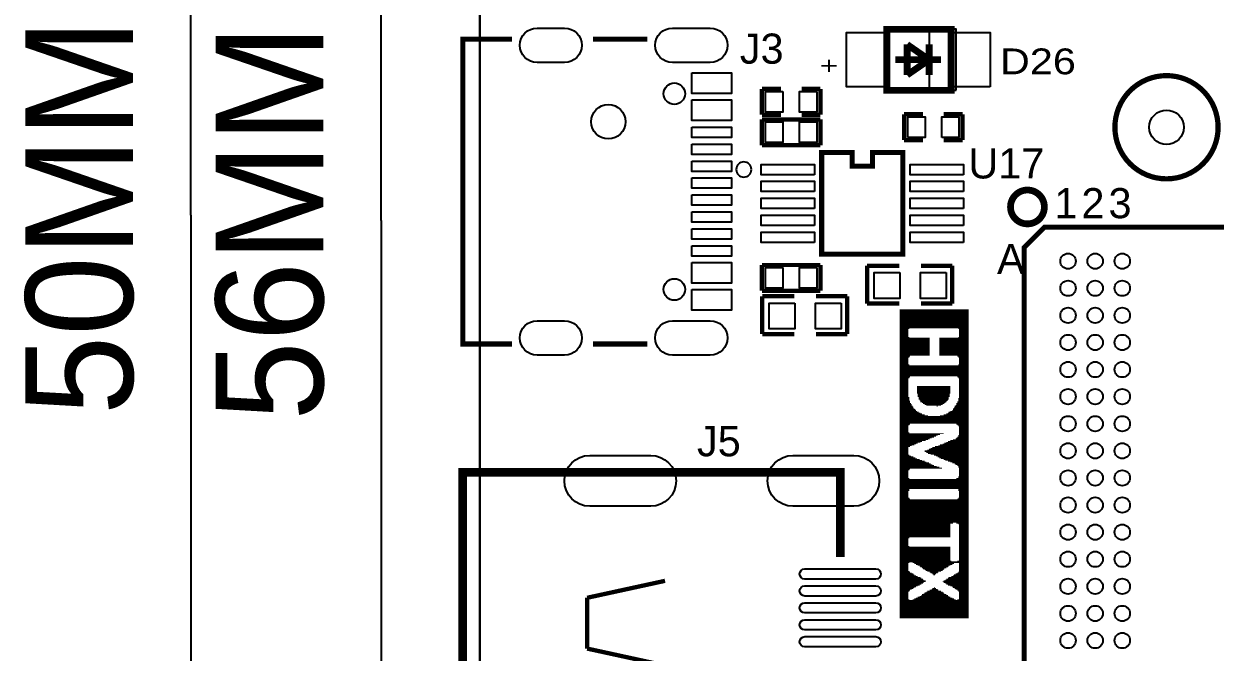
# Model space of a CAD drawing. Extents: x -38 to 87, y 0 to 70.
# Drawn here: x -13.46 to 21.72, y 18.45 to 37 of the extents above; entities that cross this region are included whole.
import ezdxf

# ---------------------------------------------------------------- set-up
doc = ezdxf.new("R2010")
doc.units = 0
for name, color, linetype in [('BG_DIMENSION', 40, 'CONTINUOUS'), ('BG_OUTLINE', 7, 'CONTINUOUS'), ('BG_SILKSCREEN_TOP', 2, 'CONTINUOUS'), ('PG_SILKSCREEN_TOP', 2, 'CONTINUOUS'), ('PIN_TOP', 1, 'CONTINUOUS'), ('RD_SILKSCREEN_TOP', 177, 'CONTINUOUS')]:
    doc.layers.add(name, color=color, linetype=linetype)

msp = doc.modelspace()

# ---------------------------------------------------------------- linework, layer by layer
at = {"layer": 'BG_DIMENSION'}
for points in [[(-2.9083, 31.1912), (-2.9083, 55.99999)], [(-8.52678, 31.3563), (-8.52678, 52.999996)], [(-8.52678, 31.3563), (-8.52678, 2.999994)], [(-2.9083, 31.1912), (-2.9083, 0)]]:
    msp.add_lwpolyline(points, dxfattribs=at)
at = {"layer": 'BG_OUTLINE'}
msp.add_lwpolyline([(84.00001, 0, 0.414211), (85.000008, 0.999998), (85.000008, 54.999992, 0.414213), (84.00001, 55.99999), (0.999998, 55.99999, 0.414214), (0, 54.999992), (0, 0.999998, 0.414212), (0.999998, 0)], format="xyb", close=True, dxfattribs=at)
msp.add_lwpolyline([(0, 0.999998), (0, 54.999992)], dxfattribs=at)
at = {"layer": 'BG_SILKSCREEN_TOP', "const_width": 0.0254}
for points in [[(12.41806, 28.57246), (12.41806, 19.45386)], [(12.44346, 28.57246), (12.44346, 19.45386)], [(12.46886, 28.57246), (12.46886, 19.45386)], [(12.49426, 28.57246), (12.49426, 19.45386)], [(12.51966, 28.57246), (12.51966, 19.45386)], [(12.54506, 28.57246), (12.54506, 19.45386)], [(12.57046, 28.57246), (12.57046, 19.45386)], [(12.59586, 28.57246), (12.59586, 19.45386)], [(12.62126, 28.57246), (12.62126, 19.45386)], [(12.64666, 28.57246), (12.64666, 19.45386)], [(12.67206, 28.57246), (12.67206, 27.98826)], [(12.69746, 28.57246), (12.69746, 28.01366)], [(12.72286, 28.57246), (12.72286, 28.01366)], [(12.74826, 28.57246), (12.74826, 28.01366)], [(12.77366, 28.57246), (12.77366, 28.01366)], [(12.79906, 28.57246), (12.79906, 28.01366)], [(12.82446, 28.57246), (12.82446, 28.01366)], [(12.84986, 28.57246), (12.84986, 28.01366)], [(12.87526, 28.57246), (12.87526, 28.01366)], [(12.90066, 28.57246), (12.90066, 28.01366)], [(12.92606, 28.57246), (12.92606, 28.01366)], [(12.95146, 28.57246), (12.95146, 28.01366)], [(12.97686, 28.57246), (12.97686, 28.01366)], [(13.00226, 28.57246), (13.00226, 28.01366)], [(13.02766, 28.57246), (13.02766, 28.01366)], [(13.05306, 28.57246), (13.05306, 28.01366)], [(13.07846, 28.57246), (13.07846, 28.01366)], [(13.10386, 28.57246), (13.10386, 28.01366)], [(13.12926, 28.57246), (13.12926, 28.01366)], [(13.15466, 28.57246), (13.15466, 28.01366)], [(13.18006, 28.57246), (13.18006, 28.01366)], [(13.20546, 28.57246), (13.20546, 28.01366)], [(13.23086, 28.57246), (13.23086, 28.01366)], [(13.25626, 28.57246), (13.25626, 28.01366)], [(13.28166, 28.57246), (13.28166, 28.01366)], [(13.30706, 28.57246), (13.30706, 28.01366)], [(13.33246, 28.57246), (13.33246, 28.01366)], [(13.35786, 28.57246), (13.35786, 28.01366)], [(13.38326, 28.57246), (13.38326, 28.01366)], [(13.40866, 28.57246), (13.40866, 28.01366)], [(13.43406, 28.57246), (13.43406, 28.01366)], [(13.45946, 28.57246), (13.45946, 28.01366)], [(13.48486, 28.57246), (13.48486, 28.01366)], [(13.51026, 28.57246), (13.51026, 28.01366)], [(13.53566, 28.57246), (13.53566, 28.01366)], [(13.56106, 28.57246), (13.56106, 28.01366)], [(13.58646, 28.57246), (13.58646, 28.01366)], [(13.61186, 28.57246), (13.61186, 28.01366)], [(13.63726, 28.57246), (13.63726, 28.01366)], [(13.66266, 28.57246), (13.66266, 28.01366)], [(13.68806, 28.57246), (13.68806, 28.01366)], [(13.71346, 28.57246), (13.71346, 28.01366)], [(13.73886, 28.57246), (13.73886, 28.01366)], [(13.76426, 28.57246), (13.76426, 28.01366)], [(13.78966, 28.57246), (13.78966, 28.01366)], [(13.81506, 28.57246), (13.81506, 28.01366)], [(13.84046, 28.57246), (13.84046, 28.01366)], [(13.86586, 28.57246), (13.86586, 28.01366)], [(13.89126, 28.57246), (13.89126, 28.01366)], [(13.91666, 28.57246), (13.91666, 28.01366)], [(13.94206, 28.57246), (13.94206, 28.01366)], [(13.96746, 28.57246), (13.96746, 28.01366)], [(13.99286, 28.57246), (13.99286, 28.01366)], [(14.01826, 28.57246), (14.01826, 28.01366)], [(14.04366, 28.57246), (14.04366, 28.01366)], [(14.06906, 28.57246), (14.06906, 28.01366)], [(14.09446, 28.57246), (14.09446, 28.01366)], [(14.11986, 28.57246), (14.11986, 28.01366)], [(14.14526, 28.57246), (14.14526, 27.98826)], [(14.17066, 28.57246), (14.17066, 19.45386)], [(14.19606, 28.57246), (14.19606, 19.45386)], [(14.22146, 28.57246), (14.22146, 19.45386)], [(14.24686, 28.57246), (14.24686, 19.45386)], [(14.27226, 28.57246), (14.27226, 19.45386)], [(14.29766, 28.57246), (14.29766, 19.45386)], [(14.32306, 28.57246), (14.32306, 19.45386)], [(14.34846, 28.57246), (14.34846, 19.45386)], [(14.37386, 28.57246), (14.37386, 19.45386)], [(14.39926, 28.57246), (14.39926, 19.45386)], [(14.42466, 28.57246), (14.42466, 19.45386)], [(12.67206, 27.75966), (12.67206, 27.15006)], [(12.69746, 27.73426), (12.69746, 27.17546)], [(12.72286, 27.73426), (12.72286, 27.20086)], [(12.74826, 27.73426), (12.74826, 27.20086)], [(12.77366, 27.73426), (12.77366, 27.20086)], [(12.79906, 27.73426), (12.79906, 27.20086)], [(12.82446, 27.73426), (12.82446, 27.20086)], [(12.84986, 27.73426), (12.84986, 27.20086)], [(12.87526, 27.73426), (12.87526, 27.20086)], [(12.90066, 27.73426), (12.90066, 27.20086)], [(12.92606, 27.73426), (12.92606, 27.20086)], [(12.95146, 27.73426), (12.95146, 27.20086)], [(12.97686, 27.73426), (12.97686, 27.20086)], [(13.00226, 27.73426), (13.00226, 27.20086)], [(13.02766, 27.73426), (13.02766, 27.20086)], [(13.05306, 27.73426), (13.05306, 27.20086)], [(13.07846, 27.73426), (13.07846, 27.20086)], [(13.10386, 27.73426), (13.10386, 27.20086)], [(13.12926, 27.73426), (13.12926, 27.20086)], [(13.15466, 27.73426), (13.15466, 27.20086)], [(13.18006, 27.73426), (13.18006, 27.20086)], [(13.20546, 27.73426), (13.20546, 27.20086)], [(13.23086, 27.73426), (13.23086, 27.20086)], [(13.25626, 27.73426), (13.25626, 27.20086)], [(13.28166, 27.73426), (13.28166, 27.20086)], [(13.58646, 27.73426), (13.58646, 27.20086)], [(13.61186, 27.73426), (13.61186, 27.20086)], [(13.63726, 27.73426), (13.63726, 27.20086)], [(13.66266, 27.73426), (13.66266, 27.20086)], [(13.68806, 27.73426), (13.68806, 27.20086)], [(13.71346, 27.73426), (13.71346, 27.20086)], [(13.73886, 27.73426), (13.73886, 27.20086)], [(13.76426, 27.73426), (13.76426, 27.20086)], [(13.78966, 27.73426), (13.78966, 27.20086)], [(13.81506, 27.73426), (13.81506, 27.20086)], [(13.84046, 27.73426), (13.84046, 27.20086)], [(13.86586, 27.73426), (13.86586, 27.20086)], [(13.89126, 27.73426), (13.89126, 27.20086)], [(13.91666, 27.73426), (13.91666, 27.20086)], [(13.94206, 27.73426), (13.94206, 27.20086)], [(13.96746, 27.73426), (13.96746, 27.20086)], [(13.99286, 27.73426), (13.99286, 27.20086)], [(14.01826, 27.73426), (14.01826, 27.20086)], [(14.04366, 27.73426), (14.04366, 27.20086)], [(14.06906, 27.73426), (14.06906, 27.20086)], [(14.09446, 27.73426), (14.09446, 27.20086)], [(14.11986, 27.73426), (14.11986, 27.17546)], [(14.14526, 27.75966), (14.14526, 27.15006)], [(12.67206, 26.94686), (12.67206, 26.54046)], [(12.69746, 26.92146), (12.69746, 26.56586)], [(12.72286, 26.92146), (12.72286, 26.59126)], [(12.74826, 26.92146), (12.74826, 26.59126)], [(12.77366, 26.92146), (12.77366, 26.59126)], [(12.79906, 26.92146), (12.79906, 26.59126)], [(12.82446, 26.92146), (12.82446, 26.59126)], [(12.84986, 26.92146), (12.84986, 26.59126)], [(12.87526, 26.92146), (12.87526, 26.59126)], [(12.90066, 26.92146), (12.90066, 26.59126)], [(12.92606, 26.92146), (12.92606, 26.59126)], [(12.95146, 26.92146), (12.95146, 26.59126)], [(12.97686, 26.92146), (12.97686, 26.59126)], [(13.00226, 26.92146), (13.00226, 26.59126)], [(13.02766, 26.92146), (13.02766, 26.59126)], [(13.05306, 26.92146), (13.05306, 26.59126)], [(13.07846, 26.92146), (13.07846, 26.59126)], [(13.10386, 26.92146), (13.10386, 26.59126)], [(13.12926, 26.92146), (13.12926, 26.59126)], [(13.15466, 26.92146), (13.15466, 26.59126)], [(13.18006, 26.92146), (13.18006, 26.59126)], [(13.20546, 26.92146), (13.20546, 26.59126)], [(13.23086, 26.92146), (13.23086, 26.59126)], [(13.25626, 26.92146), (13.25626, 26.59126)], [(13.28166, 26.92146), (13.28166, 26.59126)], [(13.30706, 26.92146), (13.30706, 26.59126)], [(13.33246, 26.92146), (13.33246, 26.59126)], [(13.35786, 26.92146), (13.35786, 26.59126)], [(13.38326, 26.92146), (13.38326, 26.59126)], [(13.40866, 26.92146), (13.40866, 26.59126)], [(13.43406, 26.92146), (13.43406, 26.59126)], [(13.45946, 26.92146), (13.45946, 26.59126)], [(13.48486, 26.92146), (13.48486, 26.59126)], [(13.51026, 26.92146), (13.51026, 26.59126)], [(13.53566, 26.92146), (13.53566, 26.59126)], [(13.56106, 26.92146), (13.56106, 26.59126)], [(13.58646, 26.92146), (13.58646, 26.59126)], [(13.61186, 26.92146), (13.61186, 26.59126)], [(13.63726, 26.92146), (13.63726, 26.59126)], [(13.66266, 26.92146), (13.66266, 26.59126)], [(13.68806, 26.92146), (13.68806, 26.59126)], [(13.71346, 26.92146), (13.71346, 26.59126)], [(13.73886, 26.92146), (13.73886, 26.59126)], [(13.76426, 26.92146), (13.76426, 26.59126)], [(13.78966, 26.92146), (13.78966, 26.59126)], [(13.81506, 26.92146), (13.81506, 26.59126)], [(13.84046, 26.92146), (13.84046, 26.59126)], [(13.86586, 26.92146), (13.86586, 26.59126)], [(13.89126, 26.92146), (13.89126, 26.59126)], [(13.91666, 26.92146), (13.91666, 26.59126)], [(13.94206, 26.92146), (13.94206, 26.59126)], [(13.96746, 26.92146), (13.96746, 26.59126)], [(13.99286, 26.92146), (13.99286, 26.59126)], [(14.01826, 26.92146), (14.01826, 26.59126)], [(14.04366, 26.92146), (14.04366, 26.59126)], [(14.06906, 26.92146), (14.06906, 26.59126)], [(14.09446, 26.92146), (14.09446, 26.59126)], [(14.11986, 26.92146), (14.11986, 26.56586)], [(14.14526, 26.94686), (14.14526, 26.54046)], [(12.92606, 26.31186), (12.92606, 26.08326)], [(12.95146, 26.31186), (12.95146, 25.98166)], [(12.97686, 26.31186), (12.97686, 25.90546)], [(13.00226, 26.31186), (13.00226, 25.88006)], [(13.02766, 26.31186), (13.02766, 25.82926)], [(13.05306, 26.31186), (13.05306, 25.82926)], [(13.07846, 26.31186), (13.07846, 25.80386)], [(13.10386, 26.31186), (13.10386, 25.77846)], [(13.12926, 26.31186), (13.12926, 25.77846)], [(13.15466, 26.31186), (13.15466, 25.75306)], [(13.18006, 26.31186), (13.18006, 25.75306)], [(13.20546, 26.31186), (13.20546, 25.72766)], [(13.23086, 26.31186), (13.23086, 25.72766)], [(13.25626, 26.31186), (13.25626, 25.72766)], [(13.28166, 26.31186), (13.28166, 25.72766)], [(13.30706, 26.31186), (13.30706, 25.72766)], [(13.33246, 26.31186), (13.33246, 25.72766)], [(13.35786, 26.31186), (13.35786, 25.72766)], [(13.38326, 26.31186), (13.38326, 25.72766)], [(13.40866, 26.31186), (13.40866, 25.72766)], [(13.43406, 26.31186), (13.43406, 25.72766)], [(13.45946, 26.31186), (13.45946, 25.72766)], [(13.48486, 26.31186), (13.48486, 25.72766)], [(13.51026, 26.31186), (13.51026, 25.70226)], [(13.53566, 26.31186), (13.53566, 25.72766)], [(13.56106, 26.31186), (13.56106, 25.72766)], [(13.58646, 26.31186), (13.58646, 25.72766)], [(13.61186, 26.31186), (13.61186, 25.72766)], [(13.63726, 26.31186), (13.63726, 25.75306)], [(13.66266, 26.31186), (13.66266, 25.75306)], [(13.68806, 26.31186), (13.68806, 25.77846)], [(13.71346, 26.31186), (13.71346, 25.77846)], [(13.73886, 26.31186), (13.73886, 25.80386)], [(13.76426, 26.31186), (13.76426, 25.82926)], [(13.78966, 26.31186), (13.78966, 25.85466)], [(13.81506, 26.31186), (13.81506, 25.88006)], [(13.84046, 26.31186), (13.84046, 25.90546)], [(13.86586, 26.31186), (13.86586, 25.98166)], [(13.89126, 26.31186), (13.89126, 26.08326)], [(12.67206, 25.98166), (12.67206, 25.14346)], [(12.69746, 25.88006), (12.69746, 25.16886)], [(12.72286, 25.80386), (12.72286, 25.19426)], [(12.74826, 25.77846), (12.74826, 25.19426)], [(12.77366, 25.72766), (12.77366, 25.19426)], [(12.79906, 25.70226), (12.79906, 25.19426)], [(14.01826, 25.67686), (14.01826, 25.19426)], [(14.04366, 25.72766), (14.04366, 25.19426)], [(14.06906, 25.75306), (14.06906, 25.19426)], [(14.09446, 25.80386), (14.09446, 25.16886)], [(14.11986, 25.85466), (14.11986, 25.14346)], [(14.14526, 25.95626), (14.14526, 25.11806)], [(12.82446, 25.65146), (12.82446, 25.19426)], [(12.84986, 25.62606), (12.84986, 25.19426)], [(12.87526, 25.60066), (12.87526, 25.19426)], [(12.90066, 25.57526), (12.90066, 25.19426)], [(12.92606, 25.54986), (12.92606, 25.19426)], [(12.95146, 25.54986), (12.95146, 25.19426)], [(12.97686, 25.52446), (12.97686, 25.19426)], [(13.00226, 25.52446), (13.00226, 25.19426)], [(13.02766, 25.49906), (13.02766, 25.19426)], [(13.05306, 25.49906), (13.05306, 25.19426)], [(13.07846, 25.47366), (13.07846, 25.19426)], [(13.10386, 25.47366), (13.10386, 25.19426)], [(13.12926, 25.47366), (13.12926, 25.19426)], [(13.15466, 25.44826), (13.15466, 25.19426)], [(13.18006, 25.44826), (13.18006, 25.19426)], [(13.20546, 25.44826), (13.20546, 25.19426)], [(13.23086, 25.44826), (13.23086, 25.19426)], [(13.25626, 25.42286), (13.25626, 25.19426)], [(13.28166, 25.42286), (13.28166, 25.19426)], [(13.30706, 25.42286), (13.30706, 25.19426)], [(13.33246, 25.42286), (13.33246, 25.19426)], [(13.35786, 25.42286), (13.35786, 25.19426)], [(13.38326, 25.42286), (13.38326, 25.19426)], [(13.40866, 25.42286), (13.40866, 25.19426)], [(13.43406, 25.42286), (13.43406, 25.19426)], [(13.45946, 25.42286), (13.45946, 25.19426)], [(13.48486, 25.42286), (13.48486, 25.19426)], [(13.51026, 25.42286), (13.51026, 25.19426)], [(13.53566, 25.42286), (13.53566, 25.19426)], [(13.56106, 25.42286), (13.56106, 25.19426)], [(13.58646, 25.42286), (13.58646, 25.19426)], [(13.61186, 25.44826), (13.61186, 25.19426)], [(13.63726, 25.44826), (13.63726, 25.19426)], [(13.66266, 25.44826), (13.66266, 25.19426)], [(13.68806, 25.44826), (13.68806, 25.19426)], [(13.71346, 25.47366), (13.71346, 25.19426)], [(13.73886, 25.47366), (13.73886, 25.19426)], [(13.76426, 25.47366), (13.76426, 25.19426)], [(13.78966, 25.49906), (13.78966, 25.19426)], [(13.81506, 25.49906), (13.81506, 25.19426)], [(13.84046, 25.52446), (13.84046, 25.19426)], [(13.86586, 25.54986), (13.86586, 25.19426)], [(13.89126, 25.54986), (13.89126, 25.19426)], [(13.91666, 25.57526), (13.91666, 25.19426)], [(13.94206, 25.57526), (13.94206, 25.19426)], [(13.96746, 25.60066), (13.96746, 25.19426)], [(13.99286, 25.65146), (13.99286, 25.19426)], [(12.67206, 24.94026), (12.67206, 24.50846)], [(12.69746, 24.91486), (12.69746, 24.50846)], [(12.72286, 24.91486), (12.72286, 24.53386)], [(12.74826, 24.91486), (12.74826, 24.53386)], [(12.77366, 24.91486), (12.77366, 24.55926)], [(12.79906, 24.91486), (12.79906, 24.55926)], [(12.82446, 24.91486), (12.82446, 24.55926)], [(12.84986, 24.91486), (12.84986, 24.58466)], [(12.87526, 24.91486), (12.87526, 24.58466)], [(12.90066, 24.91486), (12.90066, 24.61006)], [(12.92606, 24.91486), (12.92606, 24.61006)], [(12.95146, 24.91486), (12.95146, 24.63546)], [(12.97686, 24.91486), (12.97686, 24.63546)], [(13.00226, 24.91486), (13.00226, 24.63546)], [(13.02766, 24.91486), (13.02766, 24.66086)], [(13.05306, 24.91486), (13.05306, 24.66086)], [(13.07846, 24.91486), (13.07846, 24.68626)], [(13.10386, 24.91486), (13.10386, 24.68626)], [(13.12926, 24.91486), (13.12926, 24.68626)], [(13.15466, 24.91486), (13.15466, 24.68626)], [(13.18006, 24.91486), (13.18006, 24.71166)], [(13.20546, 24.91486), (13.20546, 24.71166)], [(13.23086, 24.91486), (13.23086, 24.71166)], [(13.25626, 24.91486), (13.25626, 24.73706)], [(13.28166, 24.91486), (13.28166, 24.73706)], [(13.30706, 24.91486), (13.30706, 24.76246)], [(13.33246, 24.91486), (13.33246, 24.76246)], [(13.35786, 24.91486), (13.35786, 24.78786)], [(13.38326, 24.91486), (13.38326, 24.78786)], [(13.40866, 24.91486), (13.40866, 24.78786)], [(13.43406, 24.91486), (13.43406, 24.81326)], [(13.45946, 24.91486), (13.45946, 24.81326)], [(13.48486, 24.91486), (13.48486, 24.83866)], [(13.51026, 24.91486), (13.51026, 24.83866)], [(13.53566, 24.91486), (13.53566, 24.86406)], [(13.56106, 24.91486), (13.56106, 24.86406)], [(13.58646, 24.91486), (13.58646, 24.86406)], [(13.61186, 24.91486), (13.61186, 24.88946)], [(13.63726, 24.91486), (13.63726, 24.88946)], [(13.66266, 24.91486), (13.66266, 24.88946)], [(13.68806, 24.91486), (13.68806, 24.88946)], [(13.73886, 24.63546), (13.73886, 24.12746)], [(13.76426, 24.63546), (13.76426, 24.10206)], [(13.78966, 24.66086), (13.78966, 24.10206)], [(13.81506, 24.66086), (13.81506, 24.10206)], [(13.84046, 24.68626), (13.84046, 24.07666)], [(13.86586, 24.68626), (13.86586, 24.07666)], [(13.89126, 24.68626), (13.89126, 24.07666)], [(13.91666, 24.71166), (13.91666, 24.05126)], [(13.94206, 24.71166), (13.94206, 24.05126)], [(13.96746, 24.71166), (13.96746, 24.02586)], [(13.99286, 24.73706), (13.99286, 24.02586)], [(14.01826, 24.73706), (14.01826, 24.02586)], [(14.04366, 24.73706), (14.04366, 24.00046)], [(14.06906, 24.76246), (14.06906, 23.97506)], [(14.09446, 24.78786), (14.09446, 23.97506)], [(14.11986, 24.81326), (14.11986, 23.94966)], [(14.14526, 24.86406), (14.14526, 23.89886)], [(12.67206, 24.27986), (12.67206, 23.82266)], [(13.15466, 24.40686), (13.15466, 24.35606)], [(13.18006, 24.40686), (13.18006, 24.35606)], [(13.20546, 24.40686), (13.20546, 24.33066)], [(13.23086, 24.43226), (13.23086, 24.33066)], [(13.25626, 24.43226), (13.25626, 24.30526)], [(13.28166, 24.45766), (13.28166, 24.30526)], [(13.30706, 24.45766), (13.30706, 24.30526)], [(13.33246, 24.48306), (13.33246, 24.27986)], [(13.35786, 24.48306), (13.35786, 24.27986)], [(13.38326, 24.50846), (13.38326, 24.27986)], [(13.40866, 24.50846), (13.40866, 24.27986)], [(13.43406, 24.50846), (13.43406, 24.25446)], [(13.45946, 24.53386), (13.45946, 24.25446)], [(13.48486, 24.53386), (13.48486, 24.22906)], [(13.51026, 24.53386), (13.51026, 24.22906)], [(13.53566, 24.53386), (13.53566, 24.20366)], [(13.56106, 24.55926), (13.56106, 24.20366)], [(13.58646, 24.55926), (13.58646, 24.17826)], [(13.61186, 24.58466), (13.61186, 24.17826)], [(13.63726, 24.58466), (13.63726, 24.15286)], [(13.66266, 24.58466), (13.66266, 24.15286)], [(13.68806, 24.61006), (13.68806, 24.15286)], [(13.71346, 24.61006), (13.71346, 24.12746)], [(12.69746, 24.25446), (12.69746, 23.84806)], [(12.72286, 24.25446), (12.72286, 23.87346)], [(12.74826, 24.22906), (12.74826, 23.87346)], [(12.77366, 24.22906), (12.77366, 23.87346)], [(12.79906, 24.22906), (12.79906, 23.87346)], [(12.82446, 24.20366), (12.82446, 23.87346)], [(12.84986, 24.20366), (12.84986, 23.87346)], [(12.87526, 24.17826), (12.87526, 23.87346)], [(12.90066, 24.17826), (12.90066, 23.87346)], [(12.92606, 24.15286), (12.92606, 23.87346)], [(12.95146, 24.15286), (12.95146, 23.87346)], [(12.97686, 24.15286), (12.97686, 23.87346)], [(13.00226, 24.12746), (13.00226, 23.87346)], [(13.02766, 24.12746), (13.02766, 23.87346)], [(13.05306, 24.12746), (13.05306, 23.87346)], [(13.07846, 24.10206), (13.07846, 23.87346)], [(13.10386, 24.10206), (13.10386, 23.87346)], [(13.12926, 24.10206), (13.12926, 23.87346)], [(13.15466, 24.07666), (13.15466, 23.87346)], [(13.18006, 24.07666), (13.18006, 23.87346)], [(13.20546, 24.05126), (13.20546, 23.87346)], [(13.23086, 24.05126), (13.23086, 23.87346)], [(13.25626, 24.05126), (13.25626, 23.87346)], [(13.28166, 24.02586), (13.28166, 23.87346)], [(13.30706, 24.02586), (13.30706, 23.87346)], [(13.33246, 24.00046), (13.33246, 23.87346)], [(13.35786, 24.00046), (13.35786, 23.87346)], [(13.38326, 23.97506), (13.38326, 23.87346)], [(13.40866, 23.97506), (13.40866, 23.87346)], [(13.43406, 23.94966), (13.43406, 23.87346)], [(13.45946, 23.94966), (13.45946, 23.87346)], [(13.48486, 23.94966), (13.48486, 23.87346)], [(13.51026, 23.92426), (13.51026, 23.87346)], [(13.53566, 23.92426), (13.53566, 23.87346)], [(13.56106, 23.92426), (13.56106, 23.87346)], [(12.67206, 23.59406), (12.67206, 23.21306)], [(12.69746, 23.56866), (12.69746, 23.26386)], [(12.72286, 23.56866), (12.72286, 23.26386)], [(12.74826, 23.56866), (12.74826, 23.26386)], [(12.77366, 23.56866), (12.77366, 23.26386)], [(12.79906, 23.56866), (12.79906, 23.26386)], [(12.82446, 23.56866), (12.82446, 23.26386)], [(12.84986, 23.56866), (12.84986, 23.26386)], [(12.87526, 23.56866), (12.87526, 23.26386)], [(12.90066, 23.56866), (12.90066, 23.26386)], [(12.92606, 23.56866), (12.92606, 23.26386)], [(12.95146, 23.56866), (12.95146, 23.26386)], [(12.97686, 23.56866), (12.97686, 23.26386)], [(13.00226, 23.56866), (13.00226, 23.26386)], [(13.02766, 23.56866), (13.02766, 23.26386)], [(13.05306, 23.56866), (13.05306, 23.26386)], [(13.07846, 23.56866), (13.07846, 23.26386)], [(13.10386, 23.56866), (13.10386, 23.26386)], [(13.12926, 23.56866), (13.12926, 23.26386)], [(13.15466, 23.56866), (13.15466, 23.26386)], [(13.18006, 23.56866), (13.18006, 23.26386)], [(13.20546, 23.56866), (13.20546, 23.26386)], [(13.23086, 23.56866), (13.23086, 23.26386)], [(13.25626, 23.56866), (13.25626, 23.26386)], [(13.28166, 23.56866), (13.28166, 23.26386)], [(13.30706, 23.56866), (13.30706, 23.26386)], [(13.33246, 23.56866), (13.33246, 23.26386)], [(13.35786, 23.56866), (13.35786, 23.26386)], [(13.38326, 23.56866), (13.38326, 23.26386)], [(13.40866, 23.56866), (13.40866, 23.26386)], [(13.43406, 23.56866), (13.43406, 23.26386)], [(13.45946, 23.56866), (13.45946, 23.26386)], [(13.48486, 23.56866), (13.48486, 23.26386)], [(13.51026, 23.56866), (13.51026, 23.26386)], [(13.53566, 23.56866), (13.53566, 23.26386)], [(13.56106, 23.56866), (13.56106, 23.26386)], [(13.58646, 23.89886), (13.58646, 23.87346)], [(13.58646, 23.56866), (13.58646, 23.26386)], [(13.61186, 23.89886), (13.61186, 23.87346)], [(13.61186, 23.56866), (13.61186, 23.26386)], [(13.63726, 23.89886), (13.63726, 23.87346)], [(13.63726, 23.56866), (13.63726, 23.26386)], [(13.66266, 23.56866), (13.66266, 23.26386)], [(13.68806, 23.56866), (13.68806, 23.26386)], [(13.71346, 23.56866), (13.71346, 23.26386)], [(13.73886, 23.56866), (13.73886, 23.26386)], [(13.76426, 23.56866), (13.76426, 23.26386)], [(13.78966, 23.56866), (13.78966, 23.26386)], [(13.81506, 23.56866), (13.81506, 23.26386)], [(13.84046, 23.56866), (13.84046, 23.26386)], [(13.86586, 23.56866), (13.86586, 23.26386)], [(13.89126, 23.56866), (13.89126, 23.26386)], [(13.91666, 23.56866), (13.91666, 23.26386)], [(13.94206, 23.56866), (13.94206, 23.26386)], [(13.96746, 23.56866), (13.96746, 23.26386)], [(13.99286, 23.56866), (13.99286, 23.26386)], [(14.01826, 23.56866), (14.01826, 23.26386)], [(14.04366, 23.56866), (14.04366, 23.26386)], [(14.06906, 23.56866), (14.06906, 23.26386)], [(14.09446, 23.59406), (14.09446, 23.26386)], [(14.11986, 23.59406), (14.11986, 23.26386)], [(14.14526, 23.64486), (14.14526, 23.21306)], [(12.67206, 23.00986), (12.67206, 21.81606)], [(12.69746, 22.98446), (12.69746, 21.84146)], [(12.72286, 22.95906), (12.72286, 21.84146)], [(12.74826, 22.95906), (12.74826, 21.84146)], [(12.77366, 22.95906), (12.77366, 21.84146)], [(12.79906, 22.95906), (12.79906, 21.84146)], [(12.82446, 22.95906), (12.82446, 21.84146)], [(12.84986, 22.95906), (12.84986, 21.84146)], [(12.87526, 22.95906), (12.87526, 21.84146)], [(12.90066, 22.95906), (12.90066, 21.84146)], [(12.92606, 22.95906), (12.92606, 21.84146)], [(12.95146, 22.95906), (12.95146, 21.84146)], [(12.97686, 22.95906), (12.97686, 21.84146)], [(13.00226, 22.95906), (13.00226, 21.84146)], [(13.02766, 22.95906), (13.02766, 21.84146)], [(13.05306, 22.95906), (13.05306, 21.84146)], [(13.07846, 22.95906), (13.07846, 21.84146)], [(13.10386, 22.95906), (13.10386, 21.84146)], [(13.12926, 22.95906), (13.12926, 21.84146)], [(13.15466, 22.95906), (13.15466, 21.84146)], [(13.18006, 22.95906), (13.18006, 21.84146)], [(13.20546, 22.95906), (13.20546, 21.84146)], [(13.23086, 22.95906), (13.23086, 21.84146)], [(13.25626, 22.95906), (13.25626, 21.84146)], [(13.28166, 22.95906), (13.28166, 21.84146)], [(13.30706, 22.95906), (13.30706, 21.84146)], [(13.33246, 22.95906), (13.33246, 21.84146)], [(13.35786, 22.95906), (13.35786, 21.84146)], [(13.38326, 22.95906), (13.38326, 21.84146)], [(13.40866, 22.95906), (13.40866, 21.84146)], [(13.43406, 22.95906), (13.43406, 21.84146)], [(13.45946, 22.95906), (13.45946, 21.84146)], [(13.48486, 22.95906), (13.48486, 21.84146)], [(13.51026, 22.95906), (13.51026, 21.84146)], [(13.53566, 22.95906), (13.53566, 21.84146)], [(13.56106, 22.95906), (13.56106, 21.84146)], [(13.58646, 22.95906), (13.58646, 21.84146)], [(13.61186, 22.95906), (13.61186, 21.84146)], [(13.63726, 22.95906), (13.63726, 21.84146)], [(13.66266, 22.95906), (13.66266, 21.84146)], [(13.68806, 22.95906), (13.68806, 21.84146)], [(13.71346, 22.95906), (13.71346, 21.84146)], [(13.73886, 22.95906), (13.73886, 21.84146)], [(13.76426, 22.95906), (13.76426, 21.84146)], [(13.78966, 22.95906), (13.78966, 21.84146)], [(13.81506, 22.95906), (13.81506, 21.84146)], [(13.84046, 22.95906), (13.84046, 21.84146)], [(13.86586, 22.95906), (13.86586, 21.84146)], [(13.89126, 22.95906), (13.89126, 21.84146)], [(13.91666, 22.95906), (13.91666, 22.24786)], [(13.94206, 22.95906), (13.94206, 22.24786)], [(13.96746, 22.95906), (13.96746, 22.24786)], [(13.99286, 22.95906), (13.99286, 22.27326)], [(14.01826, 22.95906), (14.01826, 22.27326)], [(14.04366, 22.95906), (14.04366, 22.27326)], [(14.06906, 22.95906), (14.06906, 22.27326)], [(14.09446, 22.95906), (14.09446, 22.24786)], [(14.11986, 22.98446), (14.11986, 22.24786)], [(14.14526, 23.00986), (14.14526, 22.22246)], [(12.67206, 21.58746), (12.67206, 21.07946)], [(12.69746, 21.56206), (12.69746, 21.10486)], [(12.72286, 21.56206), (12.72286, 21.10486)], [(12.74826, 21.56206), (12.74826, 21.10486)], [(12.77366, 21.56206), (12.77366, 21.10486)], [(12.79906, 21.56206), (12.79906, 21.07946)], [(12.82446, 21.56206), (12.82446, 21.07946)], [(12.84986, 21.56206), (12.84986, 21.05406)], [(12.87526, 21.56206), (12.87526, 21.05406)], [(12.90066, 21.56206), (12.90066, 21.02866)], [(12.92606, 21.56206), (12.92606, 21.02866)], [(12.95146, 21.56206), (12.95146, 21.00326)], [(12.97686, 21.56206), (12.97686, 21.00326)], [(13.00226, 21.56206), (13.00226, 20.97786)], [(13.02766, 21.56206), (13.02766, 20.95246)], [(13.05306, 21.56206), (13.05306, 20.95246)], [(13.07846, 21.56206), (13.07846, 20.92706)], [(13.10386, 21.56206), (13.10386, 20.90166)], [(13.12926, 21.56206), (13.12926, 20.90166)], [(13.15466, 21.56206), (13.15466, 20.87626)], [(13.18006, 21.56206), (13.18006, 20.85086)], [(13.20546, 21.56206), (13.20546, 20.85086)], [(13.23086, 21.56206), (13.23086, 20.82546)], [(13.25626, 21.56206), (13.25626, 20.82546)], [(13.28166, 21.56206), (13.28166, 20.82546)], [(13.30706, 21.56206), (13.30706, 20.80006)], [(13.33246, 21.56206), (13.33246, 20.77466)], [(13.35786, 21.56206), (13.35786, 20.77466)], [(13.38326, 21.56206), (13.38326, 20.74926)], [(13.40866, 21.56206), (13.40866, 20.72386)], [(13.43406, 21.56206), (13.43406, 20.72386)], [(13.45946, 21.56206), (13.45946, 20.74926)], [(13.48486, 21.56206), (13.48486, 20.77466)], [(13.51026, 21.56206), (13.51026, 20.77466)], [(13.53566, 21.56206), (13.53566, 20.80006)], [(13.56106, 21.56206), (13.56106, 20.82546)], [(13.58646, 21.56206), (13.58646, 20.82546)], [(13.61186, 21.56206), (13.61186, 20.82546)], [(13.63726, 21.56206), (13.63726, 20.85086)], [(13.66266, 21.56206), (13.66266, 20.85086)], [(13.68806, 21.56206), (13.68806, 20.87626)], [(13.71346, 21.56206), (13.71346, 20.90166)], [(13.73886, 21.56206), (13.73886, 20.92706)], [(13.76426, 21.56206), (13.76426, 20.92706)], [(13.78966, 21.56206), (13.78966, 20.95246)], [(13.81506, 21.56206), (13.81506, 20.95246)], [(13.84046, 21.56206), (13.84046, 20.97786)], [(13.86586, 21.56206), (13.86586, 21.00326)], [(13.89126, 21.56206), (13.89126, 21.00326)], [(13.91666, 21.15566), (13.91666, 21.02866)], [(13.94206, 21.13026), (13.94206, 21.02866)], [(13.96746, 21.13026), (13.96746, 21.05406)], [(13.99286, 21.13026), (13.99286, 21.05406)], [(14.01826, 21.13026), (14.01826, 21.07946)], [(14.04366, 21.13026), (14.04366, 21.07946)], [(14.06906, 21.13026), (14.06906, 21.07946)], [(14.09446, 21.13026), (14.09446, 21.07946)], [(14.11986, 21.15566), (14.11986, 21.07946)], [(14.14526, 21.15566), (14.14526, 21.07946)], [(12.67206, 20.85086), (12.67206, 20.24126)], [(12.69746, 20.82546), (12.69746, 20.26666)], [(12.72286, 20.80006), (12.72286, 20.29206)], [(12.74826, 20.80006), (12.74826, 20.29206)], [(12.77366, 20.77466), (12.77366, 20.31746)], [(12.79906, 20.77466), (12.79906, 20.31746)], [(12.82446, 20.74926), (12.82446, 20.34286)], [(14.01826, 20.74926), (14.01826, 20.34286)], [(14.04366, 20.74926), (14.04366, 20.31746)], [(14.06906, 20.77466), (14.06906, 20.29206)], [(14.09446, 20.77466), (14.09446, 20.29206)], [(14.11986, 20.80006), (14.11986, 20.26666)], [(14.14526, 20.82546), (14.14526, 20.24126)], [(12.84986, 20.72386), (12.84986, 20.36826)], [(12.87526, 20.72386), (12.87526, 20.36826)], [(12.90066, 20.69846), (12.90066, 20.39366)], [(12.92606, 20.69846), (12.92606, 20.39366)], [(12.95146, 20.67306), (12.95146, 20.41906)], [(12.97686, 20.67306), (12.97686, 20.41906)], [(13.00226, 20.67306), (13.00226, 20.44446)], [(13.02766, 20.64766), (13.02766, 20.44446)], [(13.05306, 20.62226), (13.05306, 20.46986)], [(13.07846, 20.62226), (13.07846, 20.46986)], [(13.10386, 20.59686), (13.10386, 20.49526)], [(13.12926, 20.57146), (13.12926, 20.52066)], [(13.15466, 20.57146), (13.15466, 20.52066)], [(13.68806, 20.54606), (13.68806, 20.52066)], [(13.71346, 20.57146), (13.71346, 20.49526)], [(13.73886, 20.57146), (13.73886, 20.49526)], [(13.76426, 20.59686), (13.76426, 20.46986)], [(13.78966, 20.62226), (13.78966, 20.44446)], [(13.81506, 20.62226), (13.81506, 20.44446)], [(13.84046, 20.64766), (13.84046, 20.41906)], [(13.86586, 20.67306), (13.86586, 20.41906)], [(13.89126, 20.67306), (13.89126, 20.41906)], [(13.91666, 20.67306), (13.91666, 20.39366)], [(13.94206, 20.69846), (13.94206, 20.39366)], [(13.96746, 20.69846), (13.96746, 20.36826)], [(13.99286, 20.72386), (13.99286, 20.34286)], [(12.90066, 20.06346), (12.90066, 19.45386)], [(12.92606, 20.06346), (12.92606, 19.45386)], [(12.95146, 20.08886), (12.95146, 19.45386)], [(12.97686, 20.08886), (12.97686, 19.45386)], [(13.00226, 20.11426), (13.00226, 19.45386)], [(13.02766, 20.11426), (13.02766, 19.45386)], [(13.05306, 20.13966), (13.05306, 19.45386)], [(13.07846, 20.16506), (13.07846, 19.45386)], [(13.10386, 20.16506), (13.10386, 19.45386)], [(13.12926, 20.19046), (13.12926, 19.45386)], [(13.15466, 20.21586), (13.15466, 19.45386)], [(13.18006, 20.21586), (13.18006, 19.45386)], [(13.20546, 20.24126), (13.20546, 19.45386)], [(13.23086, 20.26666), (13.23086, 19.45386)], [(13.25626, 20.26666), (13.25626, 19.45386)], [(13.28166, 20.26666), (13.28166, 19.45386)], [(13.30706, 20.29206), (13.30706, 19.45386)], [(13.33246, 20.29206), (13.33246, 19.45386)], [(13.35786, 20.31746), (13.35786, 19.45386)], [(13.38326, 20.34286), (13.38326, 19.45386)], [(13.40866, 20.34286), (13.40866, 19.45386)], [(13.43406, 20.36826), (13.43406, 19.45386)], [(13.45946, 20.34286), (13.45946, 19.45386)], [(13.48486, 20.31746), (13.48486, 19.45386)], [(13.51026, 20.31746), (13.51026, 19.45386)], [(13.53566, 20.29206), (13.53566, 19.45386)], [(13.56106, 20.26666), (13.56106, 19.45386)], [(13.58646, 20.26666), (13.58646, 19.45386)], [(13.61186, 20.26666), (13.61186, 19.45386)], [(13.63726, 20.24126), (13.63726, 19.45386)], [(13.66266, 20.24126), (13.66266, 19.45386)], [(13.68806, 20.21586), (13.68806, 19.45386)], [(13.71346, 20.19046), (13.71346, 19.45386)], [(13.73886, 20.16506), (13.73886, 19.45386)], [(13.76426, 20.16506), (13.76426, 19.45386)], [(13.78966, 20.13966), (13.78966, 19.45386)], [(13.81506, 20.13966), (13.81506, 19.45386)], [(13.84046, 20.11426), (13.84046, 19.45386)], [(13.86586, 20.08886), (13.86586, 19.45386)], [(13.89126, 20.08886), (13.89126, 19.45386)], [(13.91666, 20.06346), (13.91666, 19.45386)], [(13.94206, 20.06346), (13.94206, 19.45386)], [(12.67206, 20.01266), (12.67206, 19.45386)], [(12.69746, 19.98726), (12.69746, 19.45386)], [(12.72286, 19.98726), (12.72286, 19.45386)], [(12.74826, 19.98726), (12.74826, 19.45386)], [(12.77366, 19.98726), (12.77366, 19.45386)], [(12.79906, 20.01266), (12.79906, 19.45386)], [(12.82446, 20.01266), (12.82446, 19.45386)], [(12.84986, 20.03806), (12.84986, 19.45386)], [(12.87526, 20.03806), (12.87526, 19.45386)], [(13.96746, 20.03806), (13.96746, 19.45386)], [(13.99286, 20.03806), (13.99286, 19.45386)], [(14.01826, 20.01266), (14.01826, 19.45386)], [(14.04366, 20.01266), (14.04366, 19.45386)], [(14.06906, 19.98726), (14.06906, 19.45386)], [(14.09446, 19.98726), (14.09446, 19.45386)], [(14.11986, 20.01266), (14.11986, 19.45386)], [(14.14526, 20.01266), (14.14526, 19.45386)]]:
    msp.add_lwpolyline(points, dxfattribs=at)
at = {"layer": 'PG_SILKSCREEN_TOP'}
for points, const_width in [([(0.950011, 36.548898), (-0.499999, 36.548898), (-0.499999, 27.548891), (0.950011, 27.548891)], 0.150012), ([(4.950003, 36.548898), (3.350108, 36.548898)], 0.150012), ([(12.024106, 35.041103), (12.024106, 36.840897), (13.924001, 36.840897), (13.924001, 35.041103), (12.024106, 35.041103)], 0.199898), ([(12.624105, 36.391088), (12.624105, 35.490912)], 0.199898), ([(13.273989, 35.941), (12.624105, 36.391088)], 0.199898), ([(13.273989, 35.490912), (13.273989, 36.391088)], 0.199898), ([(13.624103, 35.941), (12.273991, 35.941)], 0.199898), ([(12.624105, 35.490912), (13.273989, 35.941)], 0.199898), ([(8.895207, 35.081007), (8.336407, 35.081007)], 0.127), ([(8.336407, 35.081007), (8.336407, 34.319007)], 0.127), ([(10.063607, 35.081007), (9.504807, 35.081007)], 0.127), ([(10.063607, 34.319007), (10.063607, 35.081007)], 0.127), ([(8.336407, 34.319007), (8.895207, 34.319007)], 0.127), ([(8.336407, 34.181009), (8.336407, 33.419009)], 0.127), ([(10.063607, 34.181009), (8.336407, 34.181009)], 0.127), ([(9.504807, 34.319007), (10.063607, 34.319007)], 0.127), ([(10.063607, 33.419009), (10.063607, 34.181009)], 0.127), ([(13.095199, 34.330996), (12.536399, 34.330996)], 0.127), ([(12.536399, 34.330996), (12.536399, 33.568996)], 0.127), ([(14.263599, 34.330996), (13.704799, 34.330996)], 0.127), ([(14.263599, 33.568996), (14.263599, 34.330996)], 0.127), ([(8.336407, 33.419009), (10.063607, 33.419009)], 0.127), ([(12.536399, 33.568996), (13.095199, 33.568996)], 0.127), ([(13.704799, 33.568996), (14.263599, 33.568996)], 0.127), ([(10.100005, 30.19999), (12.5, 30.19999), (12.5, 33.20001), (11.600002, 33.20001), (11.600002, 32.800011), (11.000003, 32.800011), (11.000003, 33.20001), (10.100005, 33.20001), (10.100005, 30.19999)], 0.150012), ([(16.077489, 16.994988), (16.077489, 30.395012), (16.677488, 30.99501), (25.077496, 30.99501), (25.077496, 16.994988), (16.077489, 16.994988)], 0.150012), ([(8.336407, 29.880992), (8.336407, 29.118992)], 0.127), ([(10.063607, 29.880992), (8.336407, 29.880992)], 0.127), ([(10.063607, 29.118992), (10.063607, 29.880992)], 0.127), ([(11.4427, 29.858792), (12.3952, 29.858792)], 0.127), ([(11.4427, 28.741192), (11.4427, 29.858792)], 0.127), ([(13.9573, 29.858792), (13.0302, 29.858792)], 0.127), ([(13.9573, 28.741192), (13.9573, 29.858792)], 0.127), ([(8.336407, 29.118992), (10.063607, 29.118992)], 0.127), ([(8.342706, 28.958794), (9.295206, 28.958794)], 0.127), ([(8.342706, 27.841194), (8.342706, 28.958794)], 0.127), ([(10.857306, 28.958794), (9.930206, 28.958794)], 0.127), ([(10.857306, 27.841194), (10.857306, 28.958794)], 0.127), ([(12.3952, 28.741192), (11.4427, 28.741192)], 0.127), ([(13.0302, 28.741192), (13.9573, 28.741192)], 0.127), ([(9.295206, 27.841194), (8.342706, 27.841194)], 0.127), ([(9.930206, 27.841194), (10.857306, 27.841194)], 0.127), ([(3.350108, 27.548891), (4.950003, 27.548891)], 0.150012), ([(10.650093, 21.259394), (10.650093, 23.759592), (-0.499999, 23.759592), (-0.499999, 8.759292), (10.650093, 8.759292), (10.650093, 10.759288)], 0.254), ([(5.474106, 20.557592), (3.174111, 20.057212)], 0.127), ([(3.174111, 20.057212), (3.174111, 18.557596)], 0.127), ([(3.174111, 18.557596), (5.474106, 18.057292)], 0.127)]:
    msp.add_lwpolyline(points, dxfattribs=dict(at, const_width=const_width))
msp.add_lwpolyline([(14.074089, 35.041103), (14.074089, 36.840897), (13.273989, 36.840897), (13.273989, 35.041103)], close=True, dxfattribs=at)
for points, const_width in [([(21.80844, 33.948395, 1), (18.76044, 33.948395, 1), (21.80844, 33.948395)], 0.154889), ([(16.677488, 31.595009, 0.999996), (15.677464, 31.595035, 1.000004), (16.677488, 31.595009)], 0.2)]:
    msp.add_lwpolyline(points, format="xyb", dxfattribs=dict(at, const_width=const_width))
msp.add_lwpolyline([(8.024012, 32.700011, 1), (7.576063, 32.699992, 1)], format="xyb", close=True, dxfattribs=at)
at = {"layer": 'PIN_TOP'}
for points in [[(2.506396, 35.860914), (1.693596, 35.860914, -1), (1.693596, 36.876914), (2.506396, 36.876914, -1)], [(6.8088, 35.860914), (5.6912, 35.860914, -1), (5.6912, 36.876914), (6.8088, 36.876914, -1)], [(2.506396, 27.220901), (1.693596, 27.220901, -1), (1.693596, 28.236901), (2.506396, 28.236901, -1)], [(6.8088, 27.220901), (5.6912, 27.220901, -1), (5.6912, 28.236901), (6.8088, 28.236901, -1)], [(5.049952, 22.759251), (3.250057, 22.759251, -1), (3.250057, 24.259349), (5.049952, 24.259349, -1)], [(11.04994, 22.759251), (9.250045, 22.759251, -1), (9.250045, 24.259349), (11.04994, 24.259349, -1)], [(11.700091, 20.609496), (9.600095, 20.609496, -1), (9.600095, 20.909496), (11.700091, 20.909496, -1)], [(11.700091, 20.109396), (9.600095, 20.109396, -1), (9.600095, 20.409395), (11.700091, 20.409395, -1)], [(11.700091, 19.609499), (9.600095, 19.609499, -1), (9.600095, 19.909498), (11.700091, 19.909498, -1)], [(11.700091, 19.109398), (9.600095, 19.109398, -1), (9.600095, 19.409397), (11.700091, 19.409397, -1)], [(11.700091, 18.6095), (9.600095, 18.6095, -1), (9.600095, 18.9095), (11.700091, 18.9095, -1)]]:
    msp.add_lwpolyline(points, format="xyb", close=True, dxfattribs=at)
for points in [[(12.029008, 35.141052), (10.829011, 35.141052), (10.829011, 36.740948), (12.029008, 36.740948)], [(15.078989, 35.141052), (13.878992, 35.141052), (13.878992, 36.740948), (15.078989, 36.740948)], [(6.265799, 35.553701), (7.434199, 35.553701), (7.434199, 34.944101), (6.265799, 34.944101)], [(8.953906, 35.004807), (8.953906, 34.395207), (8.445906, 34.395207), (8.445906, 35.004807)], [(9.954108, 35.004807), (9.954108, 34.395207), (9.446108, 34.395207), (9.446108, 35.004807)], [(6.265799, 34.753702), (7.434199, 34.753702), (7.434199, 34.144102), (6.265799, 34.144102)], [(12.645898, 33.645196), (12.645898, 34.254796), (13.153898, 34.254796), (13.153898, 33.645196)], [(13.646099, 33.645196), (13.646099, 34.254796), (14.154099, 34.254796), (14.154099, 33.645196)], [(6.265799, 33.951316), (7.434199, 33.951316), (7.434199, 33.646516), (6.265799, 33.646516)], [(8.953906, 34.104809), (8.953906, 33.495209), (8.445906, 33.495209), (8.445906, 34.104809)], [(9.954108, 34.104809), (9.954108, 33.495209), (9.446108, 33.495209), (9.446108, 34.104809)], [(6.265799, 33.451317), (7.434199, 33.451317), (7.434199, 33.146517), (6.265799, 33.146517)], [(6.265799, 32.951318), (7.434199, 32.951318), (7.434199, 32.646518), (6.265799, 32.646518)], [(9.887407, 32.547585), (8.312607, 32.547585), (8.312607, 32.852385), (9.887407, 32.852385)], [(14.287398, 32.547585), (12.712598, 32.547585), (12.712598, 32.852385), (14.287398, 32.852385)], [(6.265799, 32.451319), (7.434199, 32.451319), (7.434199, 32.146519), (6.265799, 32.146519)], [(9.887407, 32.047586), (8.312607, 32.047586), (8.312607, 32.352386), (9.887407, 32.352386)], [(14.287398, 32.047586), (12.712598, 32.047586), (12.712598, 32.352386), (14.287398, 32.352386)], [(6.265799, 31.951295), (7.434199, 31.951295), (7.434199, 31.646495), (6.265799, 31.646495)], [(9.887407, 31.547587), (8.312607, 31.547587), (8.312607, 31.852387), (9.887407, 31.852387)], [(14.287398, 31.547587), (12.712598, 31.547587), (12.712598, 31.852387), (14.287398, 31.852387)], [(6.265799, 31.451296), (7.434199, 31.451296), (7.434199, 31.146496), (6.265799, 31.146496)], [(9.887407, 31.047588), (8.312607, 31.047588), (8.312607, 31.352388), (9.887407, 31.352388)], [(14.287398, 31.047588), (12.712598, 31.047588), (12.712598, 31.352388), (14.287398, 31.352388)], [(6.265799, 30.951297), (7.434199, 30.951297), (7.434199, 30.646497), (6.265799, 30.646497)], [(9.887407, 30.547589), (8.312607, 30.547589), (8.312607, 30.852389), (9.887407, 30.852389)], [(14.287398, 30.547589), (12.712598, 30.547589), (12.712598, 30.852389), (14.287398, 30.852389)], [(6.265799, 30.451298), (7.434199, 30.451298), (7.434199, 30.146498), (6.265799, 30.146498)], [(6.265799, 29.953712), (7.434199, 29.953712), (7.434199, 29.344112), (6.265799, 29.344112)], [(8.953906, 29.804792), (8.953906, 29.195192), (8.445906, 29.195192), (8.445906, 29.804792)], [(9.954108, 29.804792), (9.954108, 29.195192), (9.446108, 29.195192), (9.446108, 29.804792)], [(12.4079, 29.655592), (12.4079, 28.893592), (11.6459, 28.893592), (11.6459, 29.655592)], [(13.7795, 29.655592), (13.7795, 28.893592), (13.0175, 28.893592), (13.0175, 29.655592)], [(6.265799, 29.153714), (7.434199, 29.153714), (7.434199, 28.544114), (6.265799, 28.544114)], [(9.307906, 28.755594), (9.307906, 27.993594), (8.545906, 27.993594), (8.545906, 28.755594)], [(10.679506, 28.755594), (10.679506, 27.993594), (9.917506, 27.993594), (9.917506, 28.755594)]]:
    msp.add_lwpolyline(points, close=True, dxfattribs=at)
for centre, radius in [((5.750001, 34.938919), 0.3175), ((3.800018, 34.109304), 0.508), ((20.28444, 33.948395), 0.508), ((17.377512, 29.994987), 0.2286), ((18.17751, 29.994987), 0.2286), ((18.977508, 29.994987), 0.2286), ((5.750001, 29.158895), 0.3175), ((17.377512, 29.194989), 0.2286), ((18.17751, 29.194989), 0.2286), ((18.977508, 29.194989), 0.2286), ((17.377512, 28.39499), 0.2286), ((18.17751, 28.39499), 0.2286), ((18.977508, 28.39499), 0.2286), ((17.377512, 27.594992), 0.2286), ((18.17751, 27.594992), 0.2286), ((18.977508, 27.594992), 0.2286), ((17.377512, 26.794993), 0.2286), ((18.17751, 26.794993), 0.2286), ((18.977508, 26.794993), 0.2286), ((17.377512, 25.994995), 0.2286), ((18.17751, 25.994995), 0.2286), ((18.977508, 25.994995), 0.2286), ((17.377512, 25.194997), 0.2286), ((18.17751, 25.194997), 0.2286), ((18.977508, 25.194997), 0.2286), ((17.377512, 24.394998), 0.2286), ((18.17751, 24.394998), 0.2286), ((18.977508, 24.394998), 0.2286), ((17.377512, 23.595), 0.2286), ((18.17751, 23.595), 0.2286), ((18.977508, 23.595), 0.2286), ((17.377512, 22.795001), 0.2286), ((18.17751, 22.795001), 0.2286), ((18.977508, 22.795001), 0.2286), ((17.377512, 21.995003), 0.2286), ((18.17751, 21.995003), 0.2286), ((18.977508, 21.995003), 0.2286), ((17.377512, 21.195005), 0.2286), ((18.17751, 21.195005), 0.2286), ((18.977508, 21.195005), 0.2286), ((17.377512, 20.395006), 0.2286), ((18.17751, 20.395006), 0.2286), ((18.977508, 20.395006), 0.2286), ((17.377512, 19.595008), 0.2286), ((18.17751, 19.595008), 0.2286), ((18.977508, 19.595008), 0.2286), ((17.377512, 18.795009), 0.2286), ((18.17751, 18.795009), 0.2286), ((18.977508, 18.795009), 0.2286)]:
    msp.add_circle(centre, radius, dxfattribs=at)

# ---------------------------------------------------------------- texts
at = {"layer": 'BG_DIMENSION', "width": 0.992}
for s, p in [('50MM', (-10.24128, 25.4508)), ('56MM', (-4.6228, 25.2857))]:
    msp.add_text(s, height=3.175, rotation=90, dxfattribs=at).set_placement(p)
at = {"layer": 'PG_SILKSCREEN_TOP', "width": 0.88}
msp.add_text('+', height=0.635, rotation=90, dxfattribs=at).set_placement((10.623804, 35.540696))
at = {"layer": 'PG_SILKSCREEN_TOP', "width": 1.028571}
for s, p in [('1', (16.971899, 31.262955)), ('2', (17.771897, 31.262955)), ('3', (18.571896, 31.262955)), ('A', (15.2781, 29.614698))]:
    msp.add_text(s, height=0.889, dxfattribs=at).set_placement(p)
at = {"layer": 'RD_SILKSCREEN_TOP'}
for s, height, width, p in [('J3', 0.889, 1.028571, (7.6835, 35.824998)), ('D26', 0.762, 1.2, (15.36446, 35.51174)), ('U17', 0.889, 1.028571, (14.43228, 32.436638)), ('J5', 0.889, 1.028571, (6.41858, 24.234978))]:
    msp.add_text(s, height=height, dxfattribs=dict(at, width=width)).set_placement(p)

doc.saveas('drawing.dxf')
